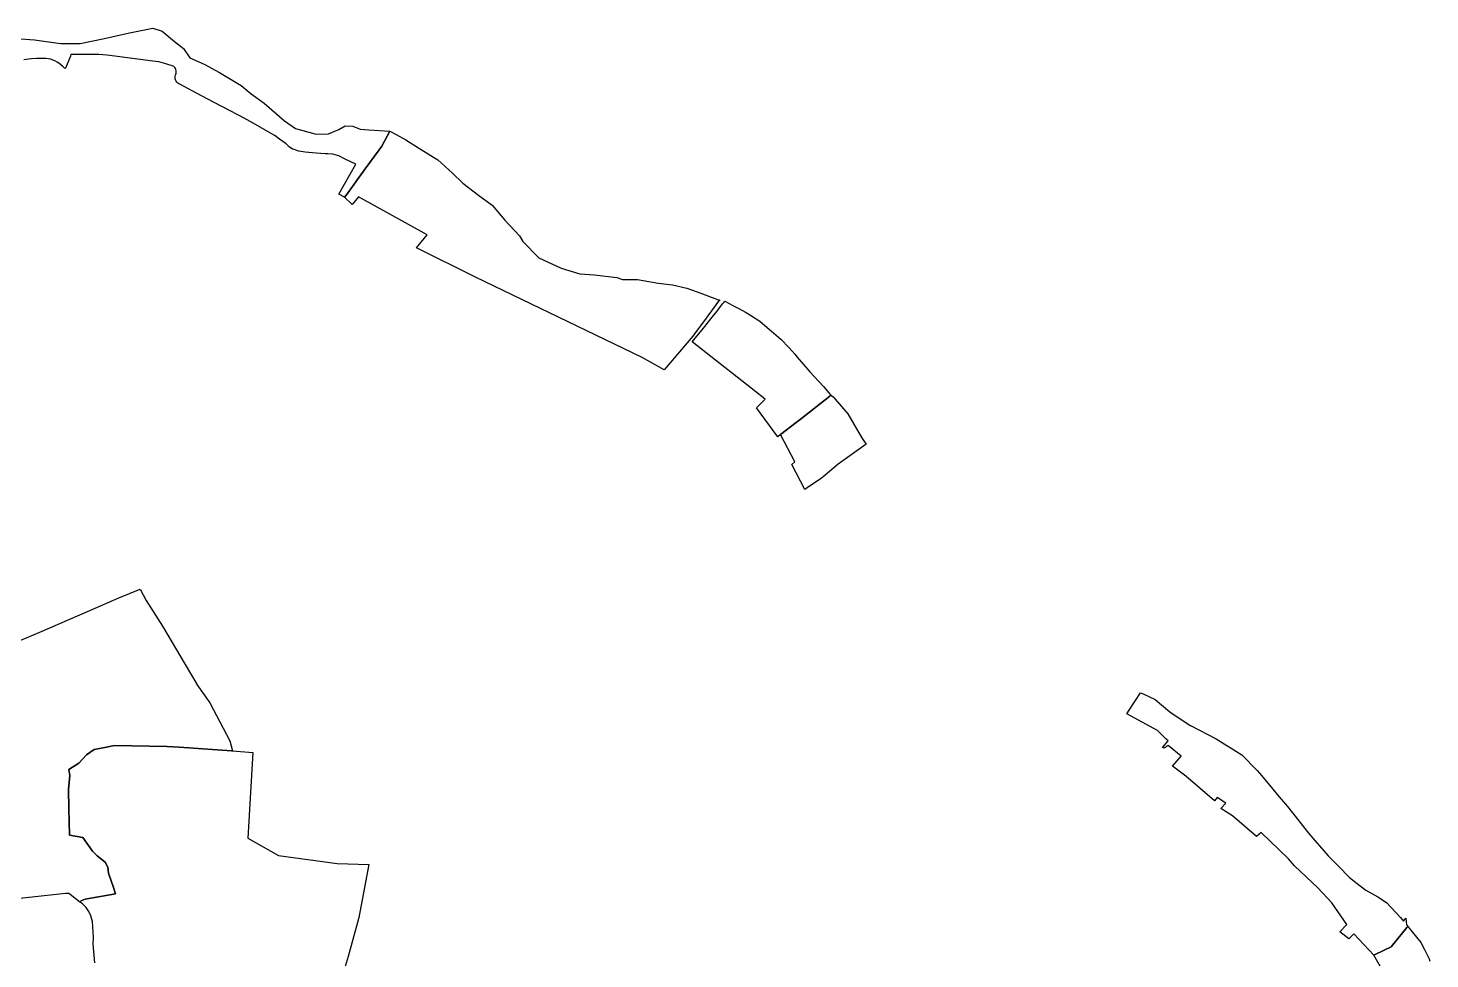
# Model space of a CAD drawing. Header units: inches. Extents: x 280195 to 293923, y 9098893 to 9120289.
# Drawn here: x 291463 to 292802, y 9113961 to 9114850 of the extents above; entities that cross this region are included whole.
import ezdxf

# ---------------------------------------------------------------- set-up
doc = ezdxf.new("R2010")
doc.units = ezdxf.units.IN
doc.header["$MEASUREMENT"] = 0
doc.layers.add('CIS', color=7, linetype='Continuous')

msp = doc.modelspace()

# ---------------------------------------------------------------- linework, layer by layer
at = {"layer": 'CIS'}
for points in [[(291456.5703, 9114839.4312), (291469.4819, 9114838.5845), (291494.4587, 9114834.9862), (291513.0854, 9114834.9862), (291534.8871, 9114839.4312), (291560.2872, 9114845.1462), (291582.7238, 9114849.8029), (291591.6139, 9114846.8395), (291603.2556, 9114836.8912), (291611.9339, 9114830.3294), (291617.8606, 9114821.4395), (291631.6189, 9114815.3011), (291646.2416, 9114807.2225), (291666.7469, 9114794.9193), (291676.4041, 9114787.1141), (291688.7073, 9114778.1183), (291708.4189, 9114761.1849), (291718.7376, 9114753.9089), (291738.3895, 9114748.5549), (291750.3534, 9114748.7123), (291760.0372, 9114752.8398), (291766.2283, 9114756.3323), (291773.5309, 9114756.0148), (291780.516, 9114753.1573), (291788.9297, 9114752.6809), (291808.9345, 9114751.2479), (291801.1401, 9114736.9947), (291801.109, 9114736.9379), (291798.5969, 9114733.4891), (291785.4381, 9114715.4236), (291783.8275, 9114713.2124), (291778.6869, 9114706.155), (291774.6417, 9114700.6014), (291767.4203, 9114690.6872), (291765.6278, 9114688.2263), (291760.2773, 9114691.0701), (291776.3677, 9114719.8169), (291766.2602, 9114724.7126), (291760.1531, 9114727.6706), (291758.9125, 9114728.1569), (291754.3388, 9114729.3823), (291749.6218, 9114729.7951), (291747.0947, 9114729.6773), (291743.0662, 9114730.1509), (291738.5408, 9114730.4673), (291734.9208, 9114730.7205), (291731.5982, 9114730.9528), (291731.1662, 9114730.9673), (291727.9477, 9114731.1828), (291722.0939, 9114732.215), (291716.4407, 9114734.0518), (291716.201, 9114734.1495), (291715.9113, 9114734.2699), (291712.7934, 9114736.262), (291709.7801, 9114739.1263), (291709.7493, 9114739.1625), (291703.6563, 9114743.7278), (291699.4527, 9114746.8777), (291678.2888, 9114758.978), (291669.6877, 9114763.5976), (291649.7324, 9114774.3151), (291647.8291, 9114775.316), (291629.0875, 9114785.1719), (291607.6246, 9114796.4589), (291607.3844, 9114796.5914), (291606.3916, 9114797.2865), (291605.5346, 9114798.1435), (291604.8395, 9114799.1363), (291604.3273, 9114800.2347), (291604.0136, 9114801.4053), (291603.9079, 9114802.6127), (291604.0136, 9114803.8201), (291604.3273, 9114804.9908), (291604.4676, 9114805.3458), (291604.6003, 9114805.6814), (291604.8968, 9114806.7878), (291604.9966, 9114807.929), (291604.8968, 9114809.0701), (291604.6003, 9114810.1765), (291604.1161, 9114811.2147), (291603.4592, 9114812.153), (291602.6492, 9114812.963), (291601.8847, 9114813.516), (291594.9123, 9114815.517), (291588.2138, 9114817.4395), (291582.5438, 9114818.1911), (291546.2289, 9114823.0041), (291543.8724, 9114823.3165), (291541.5743, 9114823.6014), (291538.784, 9114823.8156), (291531.0655, 9114824.408), (291528.4495, 9114824.4835), (291504.4159, 9114824.6384), (291503.8858, 9114823.0928), (291499.0615, 9114811.3686), (291498.8962, 9114811.305), (291498.2463, 9114811.5727), (291496.791, 9114813.114), (291492.9183, 9114816.276), (291491.2976, 9114817.322), (291488.9555, 9114818.5568), (291484.7681, 9114820.006), (291483.06, 9114820.3532), (291480.379, 9114820.6536), (291474.8896, 9114820.6536), (291474.7237, 9114820.6408), (291471.3655, 9114820.623), (291466.6834, 9114820.3945), (291463.8418, 9114820.2031), (291459.5401, 9114819.5956)], [(291450.5947, 9114262.6532), (291474.8032, 9114272.9235), (291522.3399, 9114293.6107), (291550.2163, 9114305.6416), (291570.6102, 9114314.0045), (291576.1854, 9114303.2941), (291591.7376, 9114278.7922), (291591.7376, 9114278.7922), (291613.5986, 9114241.9659), (291624.4557, 9114223.3327), (291624.5726, 9114223.1687), (291637.1109, 9114205.599), (291656.0339, 9114169.2769), (291658.6885, 9114159.5711), (291657.5767, 9114159.6469), (291607.6468, 9114163.0512), (291596.1064, 9114163.838), (291595.9824, 9114163.8465), (291545.8597, 9114164.6932), (291536.6835, 9114162.9223), (291526.5556, 9114160.9678), (291519.2743, 9114155.8879), (291512.0077, 9114147.9), (291502.3557, 9114141.8675), (291502.3662, 9114141.8086), (291503.3654, 9114136.1971), (291502.0242, 9114122.7779), (291502.4687, 9114104.7439), (291502.9767, 9114079.0264), (291515.6504, 9114076.825), (291525.0695, 9114063.8075), (291529.3028, 9114059.3625), (291537.0287, 9114053.4358), (291539.5687, 9114048.779), (291540.3095, 9114042.9583), (291544.8791, 9114029.0947), (291546.5537, 9114024.0141), (291546.924, 9114023.2977), (291517.9168, 9114018.0571), (291514.9325, 9114016.9504), (291512.6877, 9114015.6498), (291511.6947, 9114016.2521), (291511.5595, 9114016.3296), (291510.1668, 9114017.4172), (291508.1521, 9114018.9906), (291508.0001, 9114019.1094), (291507.9838, 9114019.1221), (291503.5232, 9114022.6057), (291502.3907, 9114023.3694), (291500.6405, 9114023.6349), (291499.1323, 9114023.5176), (291464.393, 9114019.6466), (291464.3114, 9114019.6375), (291415.7451, 9114014.2257)], [(291527.1601, 9113957.3192), (291525.7419, 9113975.571), (291525.9734, 9113981.5642), (291524.8644, 9113996.8777), (291524.7451, 9113997.6144), (291523.5306, 9114002.1467), (291521.5476, 9114006.3993), (291518.8562, 9114010.2428), (291515.5384, 9114013.5608), (291512.6877, 9114015.6498), (291514.9325, 9114016.9504), (291517.9168, 9114018.0571), (291546.924, 9114023.2977), (291546.5537, 9114024.0141), (291544.8791, 9114029.0947), (291540.3095, 9114042.9583), (291539.5687, 9114048.779), (291537.0287, 9114053.4358), (291529.3028, 9114059.3625), (291525.0695, 9114063.8075), (291515.6504, 9114076.825), (291502.9767, 9114079.0264), (291502.4687, 9114104.7439), (291502.0242, 9114122.7779), (291503.3654, 9114136.1971), (291502.3662, 9114141.8086), (291502.3557, 9114141.8675), (291512.0077, 9114147.9), (291519.2743, 9114155.8879), (291526.5556, 9114160.9678), (291536.6835, 9114162.9223), (291545.8597, 9114164.6932), (291595.9824, 9114163.8465), (291596.1064, 9114163.838), (291607.6468, 9114163.0512), (291657.5767, 9114159.6469), (291658.6885, 9114159.5711), (291677.9399, 9114158.2586), (291673.3256, 9114076.2163), (291702.5716, 9114059.9027), (291758.4513, 9114052.2753), (291788.7513, 9114051.282), (291779.1936, 9114000.4743), (291777.8251, 9113995.7805), (291768.9815, 9113963.2743), (291768.9815, 9113963.2743), (291757.4889, 9113925.207)], [(292759.6342, 9113944.4633), (292748.2943, 9113964.6362), (292758.8011, 9113969.6876), (292764.8043, 9113972.5737), (292779.8729, 9113990.9611), (292780.7435, 9113992.0236), (292793.1505, 9113976.6894), (292796.606, 9113969.8741), (292801.0071, 9113961.1942), (292801.8462, 9113958.8095)]]:
    msp.add_lwpolyline(points, dxfattribs=at)
for points in [[(292105.7314, 9114596.678), (292123.3978, 9114590.0833), (292114.2652, 9114577.6501), (292114.0586, 9114577.3687), (292110.7909, 9114572.9201), (292099.6904, 9114557.8076), (292097.9772, 9114555.4752), (292070.6857, 9114523.3784), (292049.6727, 9114535.3855), (291890.466, 9114611.8701), (291834.1625, 9114639.8101), (291844.3226, 9114652.2456), (291778.9702, 9114688.7581), (291772.8849, 9114681.3498), (291765.6278, 9114688.2263), (291767.4203, 9114690.6872), (291774.6417, 9114700.6014), (291778.6869, 9114706.155), (291783.8275, 9114713.2124), (291785.4381, 9114715.4236), (291798.5969, 9114733.4891), (291801.109, 9114736.9379), (291801.1401, 9114736.9947), (291808.9345, 9114751.2479), (291814.8876, 9114748.0729), (291824.0157, 9114743.0458), (291837.1126, 9114734.7114), (291854.5752, 9114723.9957), (291868.5981, 9114711.2957), (291878.5199, 9114701.7707), (291893.6012, 9114690.129), (291906.65, 9114680.529), (291918.4722, 9114666.3165), (291932.5613, 9114651.341), (291935.7363, 9114645.917), (291950.9499, 9114630.4389), (291972.3811, 9114620.3847), (291990.3728, 9114615.093), (292004.1312, 9114614.2993), (292025.4302, 9114611.627), (292030.8542, 9114609.7749), (292045.1417, 9114609.6426), (292064.9855, 9114606.3353), (292078.6116, 9114604.4832), (292092.3699, 9114601.3082), (292105.7314, 9114596.678)], [(292123.3978, 9114590.0833), (292123.479, 9114590.1938), (292124.3061, 9114589.7443), (292123.3978, 9114590.0833)], [(292229.5398, 9114499.6393), (292228.864, 9114498.1841), (292200.5116, 9114476.169), (292196.6852, 9114473.1979), (292181.7285, 9114461.5842), (292179.1866, 9114459.6105), (292158.9811, 9114487.2265), (292167.0245, 9114495.4816), (292097.6213, 9114550.157), (292108.2014, 9114563.3847), (292116.5991, 9114573.8839), (292120.8874, 9114579.263), (292121.8459, 9114580.4654), (292126.5922, 9114586.419), (292127.7507, 9114587.8722), (292128.5783, 9114588.9104), (292133.4752, 9114586.419), (292135.6187, 9114585.3285), (292142.0874, 9114581.8961), (292148.5408, 9114578.4719), (292154.2715, 9114574.8761), (292161.9902, 9114570.033), (292164.6087, 9114567.8408), (292173.33, 9114560.5392), (292182.0327, 9114552.6278), (292190.2078, 9114544.4526), (292195.3519, 9114538.4216), (292197.8555, 9114535.4863), (292209.7227, 9114521.5094), (292222.9085, 9114507.5325), (292228.0467, 9114501.4165), (292229.5398, 9114499.6393)], [(292200.5116, 9114476.169), (292228.864, 9114498.1841), (292229.5398, 9114499.6393), (292232.1385, 9114497.775), (292246.1154, 9114481.4246), (292259.8286, 9114457.9541), (292263.4373, 9114452.4949), (292236.9874, 9114433.4263), (292228.4666, 9114426.3846), (292222.462, 9114421.4224), (292220.8298, 9114420.1193), (292217.742, 9114417.8865), (292209.6148, 9114412.2779), (292204.9842, 9114409.0823), (292192.6175, 9114433.1896), (292195.475, 9114435.7295), (292181.7285, 9114461.5842), (292196.6852, 9114473.1979), (292200.5116, 9114476.169)], [(292541.6167, 9114179.2094), (292512.3048, 9114194.9524), (292514.5782, 9114198.4983), (292525.5455, 9114214.9975), (292527.4997, 9114214.281), (292539.3669, 9114208.743), (292553.6075, 9114196.8758), (292572.8588, 9114183.9537), (292573.2086, 9114183.7714), (292597.648, 9114171.0317), (292622.1735, 9114155.7361), (292636.9415, 9114140.9681), (292639.0099, 9114138.4678), (292650.5121, 9114124.5632), (292656.0554, 9114117.9359), (292665.6866, 9114106.4214), (292676.654, 9114092.7477), (292685.9926, 9114081.1047), (292704.7163, 9114059.4801), (292710.0054, 9114054.0537), (292714.0553, 9114049.8987), (292725.0225, 9114038.6466), (292735.2642, 9114030.8351), (292740.5817, 9114026.7794), (292752.1868, 9114020.4163), (292760.4143, 9114014.8815), (292773.727, 9114000.6958), (292776.6916, 9113997.0316), (292778.6581, 9114000.0372), (292779.5299, 9113993.5237), (292780.666, 9113992.1195), (292780.7435, 9113992.0236), (292779.8729, 9113990.9611), (292764.8043, 9113972.5737), (292758.8011, 9113969.6876), (292748.2943, 9113964.6362), (292729.2442, 9113984.9563), (292724.4818, 9113980.3525), (292715.9092, 9113987.02), (292722.5767, 9113994.005), (292708.1305, 9114014.4838), (292694.7954, 9114028.7713), (292672.5704, 9114049.8851), (292666.8554, 9114056.5526), (292640.6616, 9114081.6352), (292636.3753, 9114077.9839), (292613.1978, 9114097.669), (292602.0853, 9114104.654), (292607.0065, 9114109.734), (292598.7515, 9114115.1315), (292596.0527, 9114111.9565), (292568.7476, 9114135.4516), (292556.1752, 9114145.0003), (292564.3962, 9114154.6785), (292551.914, 9114164.886), (292548.11, 9114162.2804), (292546.4009, 9114162.9329), (292551.8937, 9114169.3077), (292549.8395, 9114171.0353), (292541.6167, 9114179.2094)]]:
    msp.add_lwpolyline(points, close=True, dxfattribs=at)

doc.saveas('drawing.dxf')
